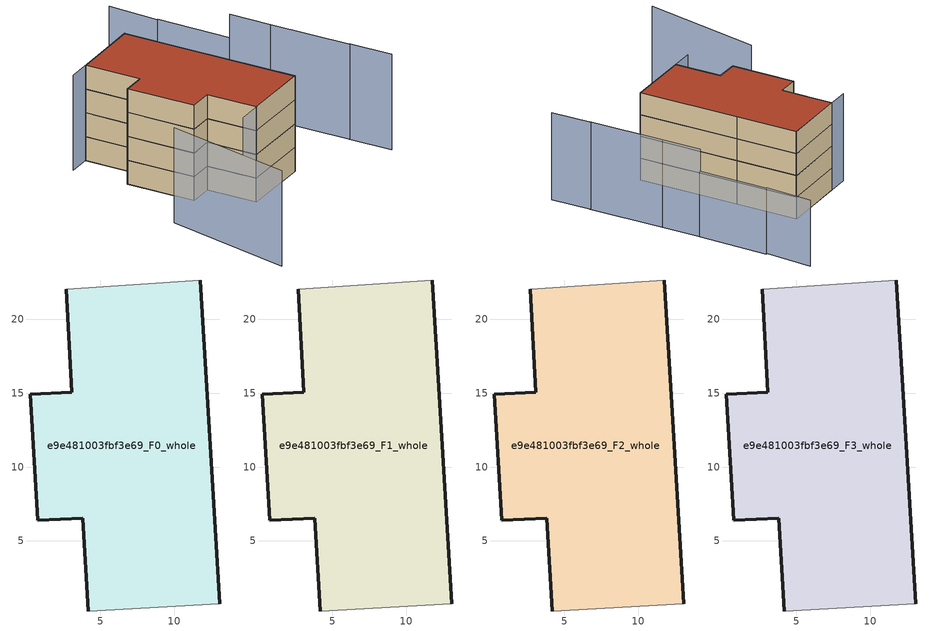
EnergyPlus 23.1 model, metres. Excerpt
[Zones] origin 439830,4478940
e9e481003fbf3e69_F0_whole
 floor ground (EU_floor_Construction): 13.07,0.73 12.25,14.28 11.75,22.67 2.69,22.04 3.07,15.08 0.26,14.93 0.77,6.38 3.79,6.52 4.19,0.25 z0
 wall outside (EU_wall_Construction): 4.19,0.25 3.79,6.52 0.77,6.38 0.26,14.93 3.07,15.08 2.69,22.04 / 11.75,22.67 12.25,14.28 13.07,0.73 z0:3
 wall adiabatic (EU_wall_Construction): 2.69,22.04 11.75,22.67 / 13.07,0.73 4.19,0.25 z0:3
e9e481003fbf3e69_F1_whole
 floor to e9e481003fbf3e69_F0_whole (EU_floor_Construction): 13.07,0.73 12.25,14.28 11.75,22.67 2.69,22.04 3.07,15.08 0.26,14.93 0.77,6.38 3.79,6.52 4.19,0.25 z3
 wall outside (EU_wall_Construction): 4.19,0.25 3.79,6.52 0.77,6.38 0.26,14.93 3.07,15.08 2.69,22.04 / 11.75,22.67 12.25,14.28 13.07,0.73 z3:6
 wall adiabatic (EU_wall_Construction): 2.69,22.04 11.75,22.67 / 13.07,0.73 4.19,0.25 z3:6
e9e481003fbf3e69_F2_whole
 floor to e9e481003fbf3e69_F1_whole (EU_floor_Construction): 13.07,0.73 12.25,14.28 11.75,22.67 2.69,22.04 3.07,15.08 0.26,14.93 0.77,6.38 3.79,6.52 4.19,0.25 z6
 wall outside (EU_wall_Construction): 4.19,0.25 3.79,6.52 0.77,6.38 0.26,14.93 3.07,15.08 2.69,22.04 / 11.75,22.67 12.25,14.28 13.07,0.73 z6:9
 wall adiabatic (EU_wall_Construction): 2.69,22.04 11.75,22.67 / 13.07,0.73 4.19,0.25 z6:9
e9e481003fbf3e69_F3_whole
 floor to e9e481003fbf3e69_F2_whole (EU_floor_Construction): 13.07,0.73 12.25,14.28 11.75,22.67 2.69,22.04 3.07,15.08 0.26,14.93 0.77,6.38 3.79,6.52 4.19,0.25 z9
 wall outside (EU_wall_Construction): 4.19,0.25 3.79,6.52 0.77,6.38 0.26,14.93 3.07,15.08 2.69,22.04 / 11.75,22.67 12.25,14.28 13.07,0.73 z9:12
 wall adiabatic (EU_wall_Construction): 2.69,22.04 11.75,22.67 / 13.07,0.73 4.19,0.25 z9:12
 roof outside (EU_roof_Construction): 11.75,22.67 12.25,14.28 13.07,0.73 4.19,0.25 3.79,6.52 0.77,6.38 0.26,14.93 3.07,15.08 2.69,22.04 z12
shading: 1.14,0.07 13.07,0.78 / 23.44,-5.49 23.09,-0.09 / -5.11,5.3 -7.7,-10.7 / 23.09,-0.18 22.43,9.93 / 22.43,9.93 22.14,15.24 / 11.76,22.59 -0.13,21.87 z0:12; 22.2,15.25 21.77,24.6 / 21.63,24.55 21.6,30.94 z0:9
[Building]
EU S2 Campaign: North Axis=0; Terrain=City; Solar Distribution=FullExterior
[Site:Location]
Madrid: Latitude=40.5; Longitude=-3.5; Time Zone=1; Elevation=609
[SizingPeriod:WeatherFileDays]
AnnualSizingPeriod: Begin Month=1; Begin Day of Month=1; End Month=12; End Day of Month=31; Day of Week for Start Day=Monday; Use Weather File Daylight Saving Period=No; Use Weather File Rain and Snow Indicators=No
[MATERIAL]
EU_InternalMass_Material: Roughness=MediumRough; Thickness=0.1; Conductivity=1; Density=1800; Specific Heat=900; Thermal Absorptance=0.9; Solar Absorptance=0.7; Visible Absorptance=0.7
[MATERIAL:NOMASS] Roughness=MediumRough; Thermal Absorptance=0.9; Solar Absorptance=0.7; Visible Absorptance=0.7
Name | Thermal Resistance
EU_wall_NoMass | 0.459673
EU_roof_NoMass | 0.495815
EU_floor_NoMass | 0.788942
[CONSTRUCTION]
EU_wall_Construction: EU_wall_NoMass
EU_roof_Construction: EU_roof_NoMass
EU_floor_Construction: EU_floor_NoMass
EU_InternalMass_Construction: EU_InternalMass_Material
[ZONE] Type=1; Multiplier=1; Ceiling Height=autocalculate; Volume=667.369; Floor Area=autocalculate; Part of Total Floor Area=Yes
e9e481003fbf3e69_F0_whole; e9e481003fbf3e69_F1_whole; e9e481003fbf3e69_F2_whole; e9e481003fbf3e69_F3_whole
[INTERNALMASS] Construction=EU_InternalMass_Construction; Surface Area=222.452
Name | Zone or ZoneList
e9e481003fbf3e69_F0_whole_EU_InternalMass | e9e481003fbf3e69_F0_whole
e9e481003fbf3e69_F1_whole_EU_InternalMass | e9e481003fbf3e69_F1_whole
e9e481003fbf3e69_F2_whole_EU_InternalMass | e9e481003fbf3e69_F2_whole
e9e481003fbf3e69_F3_whole_EU_InternalMass | e9e481003fbf3e69_F3_whole
[OTHEREQUIPMENT] Fuel Type=Electricity; Design Level Calculation Method=Watts/Area; Power per Zone Floor Area=1; Fraction Latent=0; Fraction Radiant=0; Fraction Lost=0; Carbon Dioxide Generation Rate=0; EndUse Subcategory=EU_Step8_InternalGains
Name | Zone or ZoneList or Space or SpaceList | Schedule
EU_Step8_InternalGain_e9e481003fbf3e69_F0_whole_f000 | e9e481003fbf3e69_F0_whole | EU_Step8_GainSchedule_e9e481003fbf3e69_F0_whole_f000
EU_Step8_InternalGain_e9e481003fbf3e69_F1_whole_f000 | e9e481003fbf3e69_F1_whole | EU_Step8_GainSchedule_e9e481003fbf3e69_F1_whole_f000
EU_Step8_InternalGain_e9e481003fbf3e69_F2_whole_f000 | e9e481003fbf3e69_F2_whole | EU_Step8_GainSchedule_e9e481003fbf3e69_F2_whole_f000
EU_Step8_InternalGain_e9e481003fbf3e69_F3_whole_f000 | e9e481003fbf3e69_F3_whole | EU_Step8_GainSchedule_e9e481003fbf3e69_F3_whole_f000
[ZONEVENTILATION:DESIGNFLOWRATE] Schedule=EU_AlwaysOn; Design Flow Rate Calculation Method=AirChanges/Hour; Air Changes per Hour=0.719161; Ventilation Type=Natural; Fan Pressure Rise=0; Fan Total Efficiency=1; Constant Term Coefficient=1; Temperature Term Coefficient=0; Velocity Term Coefficient=0; Velocity Squared Term Coefficient=0; Minimum Indoor Temperature=-100; Maximum Indoor Temperature=100; Delta Temperature=-100; Minimum Outdoor Temperature=-100; Maximum Outdoor Temperature=100; Maximum Wind Speed=40
Name | Zone or ZoneList or Space or SpaceList
EU_ConstantAir_e9e481003fbf3e69_F0_whole | e9e481003fbf3e69_F0_whole
EU_ConstantAir_e9e481003fbf3e69_F1_whole | e9e481003fbf3e69_F1_whole
EU_ConstantAir_e9e481003fbf3e69_F2_whole | e9e481003fbf3e69_F2_whole
EU_ConstantAir_e9e481003fbf3e69_F3_whole | e9e481003fbf3e69_F3_whole
[HVACTEMPLATE:THERMOSTAT] Constant Heating Setpoint=20; Constant Cooling Setpoint=50
EU_HeatOnly_e9e481003fbf3e69_F0_whole; EU_HeatOnly_e9e481003fbf3e69_F1_whole; EU_HeatOnly_e9e481003fbf3e69_F2_whole; EU_HeatOnly_e9e481003fbf3e69_F3_whole
[HVACTEMPLATE:ZONE:IDEALLOADSAIRSYSTEM] System Availability Schedule=EU_AlwaysOn; Maximum Heating Supply Air Temperature=50; Minimum Cooling Supply Air Temperature=13; Maximum Heating Supply Air Humidity Ratio=0.0156; Minimum Cooling Supply Air Humidity Ratio=0.0077; Heating Limit=NoLimit; Cooling Limit=NoLimit; Heating Availability Schedule=EU_AlwaysOn; Cooling Availability Schedule=EU_CoolingOff; Dehumidification Control Type=ConstantSensibleHeatRatio; Cooling Sensible Heat Ratio=0.7; Dehumidification Setpoint=60; Humidification Control Type=None; Humidification Setpoint=30; Outdoor Air Method=None; Outdoor Air Flow Rate per Person=0.00944; Outdoor Air Flow Rate per Zone Floor Area=0; Outdoor Air Flow Rate per Zone=0; Demand Controlled Ventilation Type=None; Outdoor Air Economizer Type=NoEconomizer; Heat Recovery Type=None; Sensible Heat Recovery Effectiveness=0.7; Latent Heat Recovery Effectiveness=0.65
Name | Template Thermostat
e9e481003fbf3e69_F0_whole | EU_HeatOnly_e9e481003fbf3e69_F0_whole
e9e481003fbf3e69_F1_whole | EU_HeatOnly_e9e481003fbf3e69_F1_whole
e9e481003fbf3e69_F2_whole | EU_HeatOnly_e9e481003fbf3e69_F2_whole
e9e481003fbf3e69_F3_whole | EU_HeatOnly_e9e481003fbf3e69_F3_whole
[SIZING:ZONE] Zone Cooling Design Supply Air Temperature Input Method=SupplyAirTemperature; Zone Cooling Design Supply Air Temperature=13; Zone Heating Design Supply Air Temperature Input Method=SupplyAirTemperature; Zone Heating Design Supply Air Temperature=50; Zone Cooling Design Supply Air Humidity Ratio=0.008; Zone Heating Design Supply Air Humidity Ratio=0.008; Cooling Design Air Flow Method=DesignDay; Cooling Design Air Flow Rate=0; Cooling Minimum Air Flow per Zone Floor Area=0.000762; Cooling Minimum Air Flow=0; Cooling Minimum Air Flow Fraction=0.2; Heating Design Air Flow Method=DesignDay; Heating Design Air Flow Rate=0; Heating Maximum Air Flow per Zone Floor Area=0.002032; Heating Maximum Air Flow=0.141576; Heating Maximum Air Flow Fraction=0.3; Account for Dedicated Outdoor Air System=No; Dedicated Outdoor Air System Control Strategy=NeutralSupplyAir; Dedicated Outdoor Air Low Setpoint Temperature for Design=autosize; Dedicated Outdoor Air High Setpoint Temperature for Design=autosize; Zone Load Sizing Method=Sensible Load Only No Latent Load; Zone Latent Cooling Design Supply Air Humidity Ratio Input Method=HumidityRatioDifference; Zone Cooling Design Supply Air Humidity Ratio Difference=0.005; Zone Latent Heating Design Supply Air Humidity Ratio Input Method=HumidityRatioDifference; Zone Humidification Design Supply Air Humidity Ratio Difference=0.005
e9e481003fbf3e69_F0_whole; e9e481003fbf3e69_F1_whole; e9e481003fbf3e69_F2_whole; e9e481003fbf3e69_F3_whole
[SCHEDULE:CONSTANT]
Name | Hourly Value
EU_AlwaysOn | 1
EU_CoolingOff | 0
[SCHEDULE:FILE] Column Number=1; Rows to Skip at Top=0; Number of Hours of Data=8760; Column Separator=Comma; Interpolate to Timestep=No; Minutes per Item=60; Adjust Schedule for Daylight Savings=Yes
Name | File
EU_Step8_GainSchedule_e9e481003fbf3e69_F0_whole_f000 | ../../schedules/e9e481003fbf3e69/e9e481003fbf3e69_F0_whole_f000_gain.csv
EU_Step8_GainSchedule_e9e481003fbf3e69_F1_whole_f000 | ../../schedules/e9e481003fbf3e69/e9e481003fbf3e69_F1_whole_f000_gain.csv
EU_Step8_GainSchedule_e9e481003fbf3e69_F2_whole_f000 | ../../schedules/e9e481003fbf3e69/e9e481003fbf3e69_F2_whole_f000_gain.csv
EU_Step8_GainSchedule_e9e481003fbf3e69_F3_whole_f000 | ../../schedules/e9e481003fbf3e69/e9e481003fbf3e69_F3_whole_f000_gain.csv
